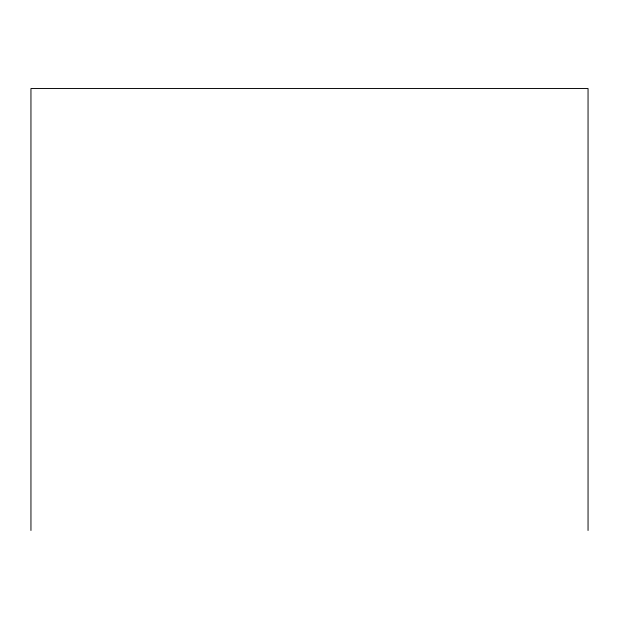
<?xml version="1.0" encoding="UTF-8"?>
<svg xmlns="http://www.w3.org/2000/svg" width="619" height="619" viewBox="0 0 619 619"><rect width="100%" height="100%" fill="white"/><g stroke="black" fill="none" stroke-linecap="round" stroke-linejoin="round"><path stroke-width="0.93" d="M588.05 530.475L588.05 88.525L30.95 88.525L30.95 530.475"/></g></svg>
